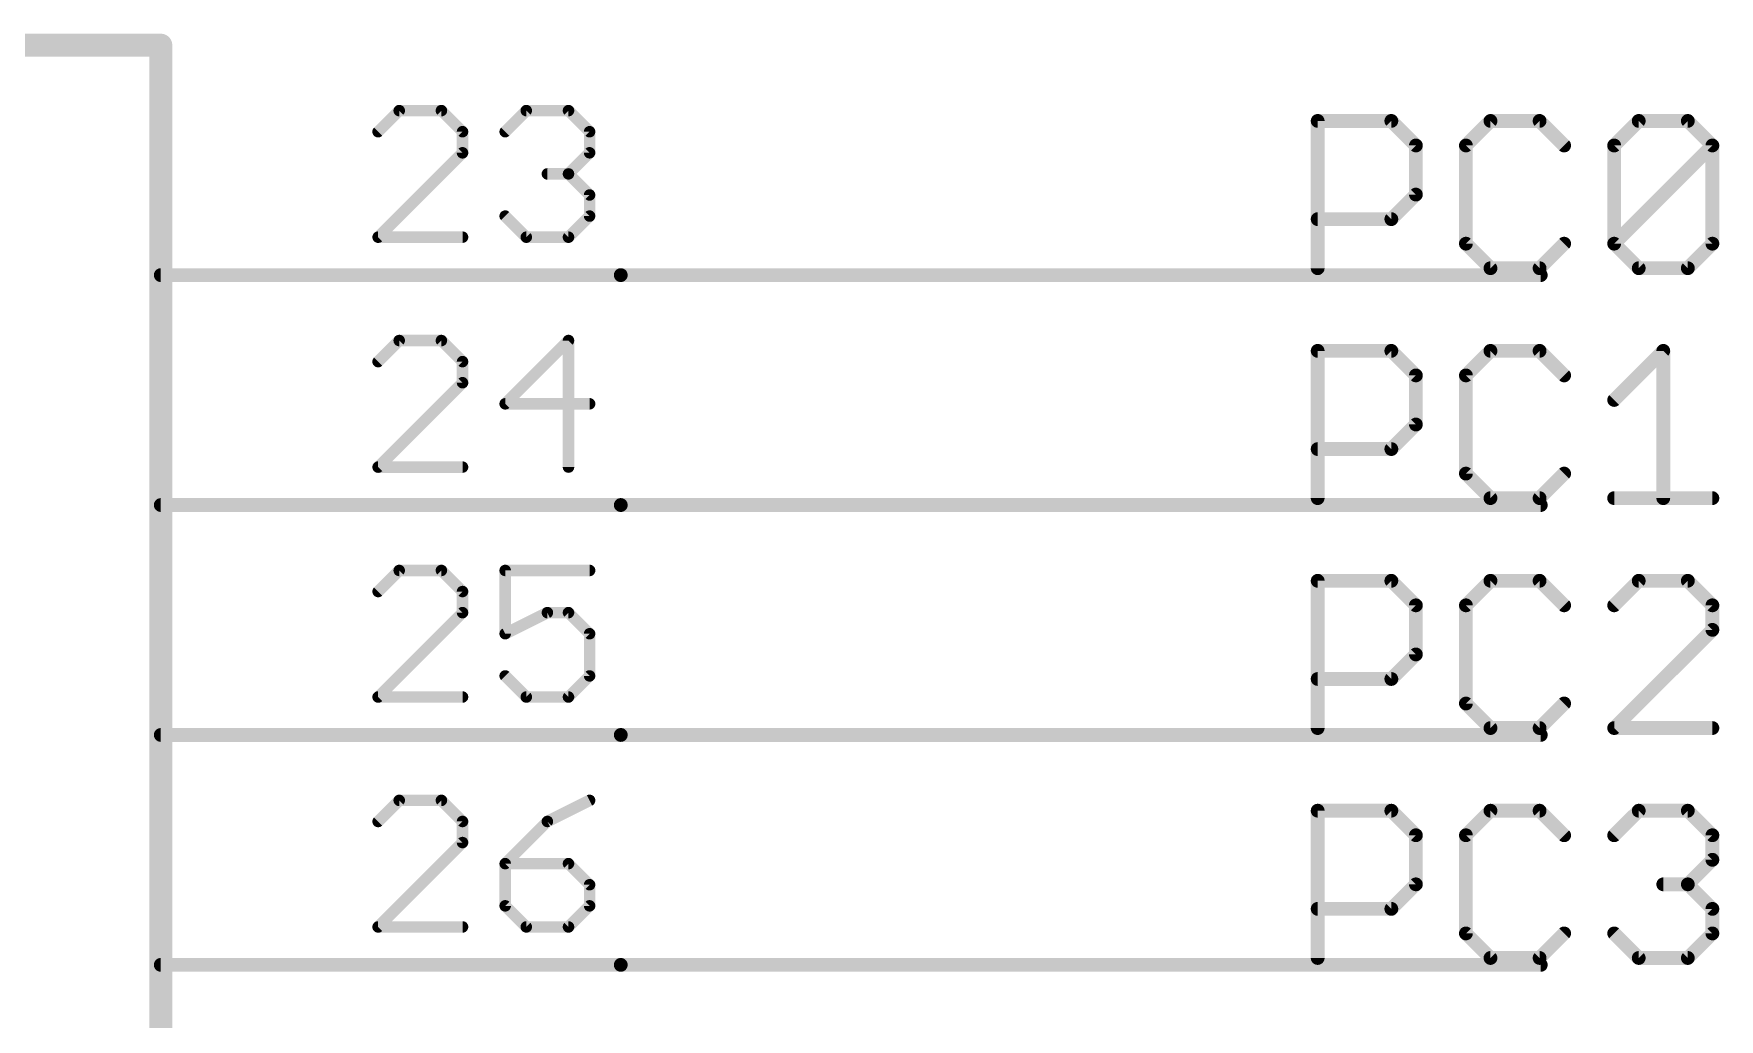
# Model space of a CAD drawing. Extents: x -13 to 211, y -15 to 133.
# Drawn here: x 97.66 to 116.27, y 80.68 to 91.57 of the extents above; entities that cross this region are included whole.
import ezdxf

# ---------------------------------------------------------------- set-up
doc = ezdxf.new("R2010")
doc.units = 0
for name, color, linetype in [('91', 94, 'CONTINUOUS'), ('94', 14, 'CONTINUOUS'), ('95', 251, 'CONTINUOUS')]:
    doc.layers.add(name, color=color, linetype=linetype)

msp = doc.modelspace()

# ---------------------------------------------------------------- linework, layer by layer
at = {"layer": '91', "const_width": 0.1524}
for points in [[(104.14, 88.9), (114.3, 88.9)], [(104.14, 86.36), (114.3, 86.36)], [(104.14, 83.82), (114.3, 83.82)], [(104.14, 81.28), (114.3, 81.28)]]:
    msp.add_lwpolyline(points, dxfattribs=at)
at = {"layer": '91', "const_width": 0.0762}
for points in [[(104.14, 88.9381, 1), (104.14, 88.8619)], [(114.3, 88.8619, 1), (114.3, 88.9381)], [(104.14, 86.3981, 1), (104.14, 86.3219)], [(114.3, 86.3219, 1), (114.3, 86.3981)], [(104.14, 83.8581, 1), (104.14, 83.7819)], [(114.3, 83.7819, 1), (114.3, 83.8581)], [(104.14, 81.3181, 1), (104.14, 81.2419)], [(114.3, 81.2419, 1), (114.3, 81.3181)]]:
    msp.add_lwpolyline(points, format="xyb", dxfattribs=at)
at = {"layer": '94'}
for points, const_width in [([(60.96, 91.44), (99.06, 91.44)], 0.254), ([(99.06, 91.44), (99.06, 27.94)], 0.254), ([(104.14, 88.9), (99.06, 88.9)], 0.1524), ([(104.14, 86.36), (99.06, 86.36)], 0.1524), ([(104.14, 83.82), (99.06, 83.82)], 0.1524), ([(104.14, 81.28), (99.06, 81.28)], 0.1524)]:
    msp.add_lwpolyline(points, dxfattribs=dict(at, const_width=const_width))
for points, const_width in [([(99.1235, 91.44, 1), (98.9965, 91.44)], 0.127), ([(99.06, 91.3765, 1), (99.06, 91.5035)], 0.127), ([(99.06, 88.9381, 1), (99.06, 88.8619)], 0.0762), ([(104.14, 88.8619, 1), (104.14, 88.9381)], 0.0762), ([(99.06, 86.3981, 1), (99.06, 86.3219)], 0.0762), ([(104.14, 86.3219, 1), (104.14, 86.3981)], 0.0762), ([(99.06, 83.8581, 1), (99.06, 83.7819)], 0.0762), ([(104.14, 83.7819, 1), (104.14, 83.8581)], 0.0762), ([(99.06, 81.3181, 1), (99.06, 81.2419)], 0.0762), ([(104.14, 81.2419, 1), (104.14, 81.3181)], 0.0762)]:
    msp.add_lwpolyline(points, format="xyb", dxfattribs=dict(at, const_width=const_width))
at = {"layer": '95'}
for points, const_width in [([(101.6933, 90.7173), (101.4603, 90.4843)], 0.127), ([(102.1594, 90.7173), (101.6933, 90.7173)], 0.127), ([(102.3924, 90.4843), (102.1594, 90.7173)], 0.127), ([(102.8636, 90.4843), (103.0966, 90.7173)], 0.127), ([(103.0966, 90.7173), (103.5627, 90.7173)], 0.127), ([(103.5627, 90.7173), (103.7957, 90.4843)], 0.127), ([(111.8362, 88.9762), (111.8362, 90.6032)], 0.1524), ([(111.8362, 90.6032), (112.6497, 90.6032)], 0.1524), ([(112.6497, 90.6032), (112.9209, 90.332)], 0.1524), ([(113.7445, 90.6032), (113.4734, 90.332)], 0.1524), ([(114.2869, 90.6032), (113.7445, 90.6032)], 0.1524), ([(114.558, 90.332), (114.2869, 90.6032)], 0.1524), ([(115.1105, 90.332), (115.3817, 90.6032)], 0.1524), ([(115.3817, 90.6032), (115.924, 90.6032)], 0.1524), ([(115.924, 90.6032), (116.1952, 90.332)], 0.1524), ([(102.3924, 90.2512), (102.3924, 90.4843)], 0.127), ([(103.7957, 90.4843), (103.7957, 90.2512)], 0.127), ([(101.4603, 89.3191), (102.3924, 90.2512)], 0.127), ([(103.7957, 90.2512), (103.5627, 90.0182)], 0.127), ([(112.9209, 90.332), (112.9209, 89.7897)], 0.1524), ([(113.4734, 90.332), (113.4734, 89.2474)], 0.1524), ([(115.1105, 89.2474), (115.1105, 90.332)], 0.1524), ([(115.1105, 89.2474), (116.1952, 90.332)], 0.1524), ([(116.1952, 90.332), (116.1952, 89.2474)], 0.1524), ([(103.5627, 90.0182), (103.3296, 90.0182)], 0.127), ([(103.5627, 90.0182), (103.7957, 89.7852)], 0.127), ([(103.7957, 89.7852), (103.7957, 89.5521)], 0.127), ([(112.9209, 89.7897), (112.6497, 89.5185)], 0.1524), ([(103.0966, 89.3191), (102.8636, 89.5521)], 0.127), ([(103.7957, 89.5521), (103.5627, 89.3191)], 0.127), ([(112.6497, 89.5185), (111.8362, 89.5185)], 0.1524), ([(102.3924, 89.3191), (101.4603, 89.3191)], 0.127), ([(103.5627, 89.3191), (103.0966, 89.3191)], 0.127), ([(113.4734, 89.2474), (113.7445, 88.9762)], 0.1524), ([(114.2869, 88.9762), (114.558, 89.2474)], 0.1524), ([(115.3817, 88.9762), (115.1105, 89.2474)], 0.1524), ([(116.1952, 89.2474), (115.924, 88.9762)], 0.1524), ([(113.7445, 88.9762), (114.2869, 88.9762)], 0.1524), ([(115.924, 88.9762), (115.3817, 88.9762)], 0.1524), ([(101.6933, 88.1773), (101.4603, 87.9443)], 0.127), ([(102.1594, 88.1773), (101.6933, 88.1773)], 0.127), ([(102.3924, 87.9443), (102.1594, 88.1773)], 0.127), ([(103.5627, 88.1773), (102.8636, 87.4782)], 0.127), ([(103.5627, 86.7791), (103.5627, 88.1773)], 0.127), ([(111.8362, 86.4362), (111.8362, 88.0632)], 0.1524), ([(111.8362, 88.0632), (112.6497, 88.0632)], 0.1524), ([(112.6497, 88.0632), (112.9209, 87.792)], 0.1524), ([(113.7445, 88.0632), (113.4734, 87.792)], 0.1524), ([(114.2869, 88.0632), (113.7445, 88.0632)], 0.1524), ([(114.558, 87.792), (114.2869, 88.0632)], 0.1524), ([(115.1105, 87.5209), (115.6528, 88.0632)], 0.1524), ([(115.6528, 88.0632), (115.6528, 86.4362)], 0.1524), ([(102.3924, 87.7112), (102.3924, 87.9443)], 0.127), ([(112.9209, 87.792), (112.9209, 87.2497)], 0.1524), ([(113.4734, 87.792), (113.4734, 86.7074)], 0.1524), ([(101.4603, 86.7791), (102.3924, 87.7112)], 0.127), ([(102.8636, 87.4782), (103.7957, 87.4782)], 0.127), ([(112.9209, 87.2497), (112.6497, 86.9785)], 0.1524), ([(112.6497, 86.9785), (111.8362, 86.9785)], 0.1524), ([(102.3924, 86.7791), (101.4603, 86.7791)], 0.127), ([(113.4734, 86.7074), (113.7445, 86.4362)], 0.1524), ([(114.2869, 86.4362), (114.558, 86.7074)], 0.1524), ([(113.7445, 86.4362), (114.2869, 86.4362)], 0.1524), ([(115.1105, 86.4362), (116.1952, 86.4362)], 0.1524), ([(101.6933, 85.6373), (101.4603, 85.4043)], 0.127), ([(102.1594, 85.6373), (101.6933, 85.6373)], 0.127), ([(102.3924, 85.4043), (102.1594, 85.6373)], 0.127), ([(103.7957, 85.6373), (102.8636, 85.6373)], 0.127), ([(102.8636, 85.6373), (102.8636, 84.9382)], 0.127), ([(102.3924, 85.1712), (102.3924, 85.4043)], 0.127), ([(111.8362, 83.8962), (111.8362, 85.5232)], 0.1524), ([(111.8362, 85.5232), (112.6497, 85.5232)], 0.1524), ([(112.6497, 85.5232), (112.9209, 85.252)], 0.1524), ([(113.7445, 85.5232), (113.4734, 85.252)], 0.1524), ([(114.2869, 85.5232), (113.7445, 85.5232)], 0.1524), ([(114.558, 85.252), (114.2869, 85.5232)], 0.1524), ([(115.3817, 85.5232), (115.1105, 85.252)], 0.1524), ([(115.924, 85.5232), (115.3817, 85.5232)], 0.1524), ([(116.1952, 85.252), (115.924, 85.5232)], 0.1524), ([(112.9209, 85.252), (112.9209, 84.7097)], 0.1524), ([(113.4734, 85.252), (113.4734, 84.1674)], 0.1524), ([(116.1952, 84.9809), (116.1952, 85.252)], 0.1524), ([(101.4603, 84.2391), (102.3924, 85.1712)], 0.127), ([(102.8636, 84.9382), (103.3296, 85.1712)], 0.127), ([(103.3296, 85.1712), (103.5627, 85.1712)], 0.127), ([(103.5627, 85.1712), (103.7957, 84.9382)], 0.127), ([(103.7957, 84.9382), (103.7957, 84.4721)], 0.127), ([(115.1105, 83.8962), (116.1952, 84.9809)], 0.1524), ([(112.9209, 84.7097), (112.6497, 84.4385)], 0.1524), ([(103.0966, 84.2391), (102.8636, 84.4721)], 0.127), ([(103.7957, 84.4721), (103.5627, 84.2391)], 0.127), ([(112.6497, 84.4385), (111.8362, 84.4385)], 0.1524), ([(102.3924, 84.2391), (101.4603, 84.2391)], 0.127), ([(103.5627, 84.2391), (103.0966, 84.2391)], 0.127), ([(113.4734, 84.1674), (113.7445, 83.8962)], 0.1524), ([(114.2869, 83.8962), (114.558, 84.1674)], 0.1524), ([(113.7445, 83.8962), (114.2869, 83.8962)], 0.1524), ([(116.1952, 83.8962), (115.1105, 83.8962)], 0.1524), ([(101.6933, 83.0973), (101.4603, 82.8643)], 0.127), ([(102.1594, 83.0973), (101.6933, 83.0973)], 0.127), ([(102.3924, 82.8643), (102.1594, 83.0973)], 0.127), ([(103.7957, 83.0973), (103.3296, 82.8643)], 0.127), ([(111.8362, 81.3562), (111.8362, 82.9832)], 0.1524), ([(111.8362, 82.9832), (112.6497, 82.9832)], 0.1524), ([(112.6497, 82.9832), (112.9209, 82.712)], 0.1524), ([(113.7445, 82.9832), (113.4734, 82.712)], 0.1524), ([(114.2869, 82.9832), (113.7445, 82.9832)], 0.1524), ([(114.558, 82.712), (114.2869, 82.9832)], 0.1524), ([(115.1105, 82.712), (115.3817, 82.9832)], 0.1524), ([(115.3817, 82.9832), (115.924, 82.9832)], 0.1524), ([(115.924, 82.9832), (116.1952, 82.712)], 0.1524), ([(102.3924, 82.6312), (102.3924, 82.8643)], 0.127), ([(103.3296, 82.8643), (102.8636, 82.3982)], 0.127), ([(101.4603, 81.6991), (102.3924, 82.6312)], 0.127), ([(112.9209, 82.712), (112.9209, 82.1697)], 0.1524), ([(113.4734, 82.712), (113.4734, 81.6274)], 0.1524), ([(116.1952, 82.712), (116.1952, 82.4409)], 0.1524), ([(116.1952, 82.4409), (115.924, 82.1697)], 0.1524), ([(102.8636, 82.3982), (102.8636, 81.9321)], 0.127), ([(103.5627, 82.3982), (102.8636, 82.3982)], 0.127), ([(103.7957, 82.1652), (103.5627, 82.3982)], 0.127), ([(103.7957, 81.9321), (103.7957, 82.1652)], 0.127), ([(112.9209, 82.1697), (112.6497, 81.8985)], 0.1524), ([(115.924, 82.1697), (115.6528, 82.1697)], 0.1524), ([(115.924, 82.1697), (116.1952, 81.8985)], 0.1524), ([(102.8636, 81.9321), (103.0966, 81.6991)], 0.127), ([(103.5627, 81.6991), (103.7957, 81.9321)], 0.127), ([(112.6497, 81.8985), (111.8362, 81.8985)], 0.1524), ([(116.1952, 81.8985), (116.1952, 81.6274)], 0.1524), ([(102.3924, 81.6991), (101.4603, 81.6991)], 0.127), ([(103.0966, 81.6991), (103.5627, 81.6991)], 0.127), ([(113.4734, 81.6274), (113.7445, 81.3562)], 0.1524), ([(114.2869, 81.3562), (114.558, 81.6274)], 0.1524), ([(115.3817, 81.3562), (115.1105, 81.6274)], 0.1524), ([(116.1952, 81.6274), (115.924, 81.3562)], 0.1524), ([(113.7445, 81.3562), (114.2869, 81.3562)], 0.1524), ([(115.924, 81.3562), (115.3817, 81.3562)], 0.1524)]:
    msp.add_lwpolyline(points, dxfattribs=dict(at, const_width=const_width))
for points, const_width in [([(101.6933, 90.749, 1), (101.6933, 90.6855)], 0.0635), ([(101.7158, 90.6948, 1), (101.6709, 90.7397)], 0.0635), ([(102.1818, 90.7397, 1), (102.1369, 90.6948)], 0.0635), ([(102.1594, 90.6855, 1), (102.1594, 90.749)], 0.0635), ([(103.0966, 90.749, 1), (103.0966, 90.6855)], 0.0635), ([(103.1191, 90.6948, 1), (103.0742, 90.7397)], 0.0635), ([(103.5851, 90.7397, 1), (103.5402, 90.6948)], 0.0635), ([(103.5627, 90.6855, 1), (103.5627, 90.749)], 0.0635), ([(111.8743, 90.6032, 1), (111.7981, 90.6032)], 0.0762), ([(111.8362, 90.6413, 1), (111.8362, 90.5651)], 0.0762), ([(112.6766, 90.6301, 1), (112.6228, 90.5762)], 0.0762), ([(112.6497, 90.5651, 1), (112.6497, 90.6413)], 0.0762), ([(113.7445, 90.6413, 1), (113.7445, 90.5651)], 0.0762), ([(113.7715, 90.5762, 1), (113.7176, 90.6301)], 0.0762), ([(114.3138, 90.6301, 1), (114.2599, 90.5762)], 0.0762), ([(114.2869, 90.5651, 1), (114.2869, 90.6413)], 0.0762), ([(115.3817, 90.6413, 1), (115.3817, 90.5651)], 0.0762), ([(115.4086, 90.5762, 1), (115.3547, 90.6301)], 0.0762), ([(115.9509, 90.6301, 1), (115.8971, 90.5762)], 0.0762), ([(115.924, 90.5651, 1), (115.924, 90.6413)], 0.0762), ([(101.4378, 90.5067, 1), (101.4828, 90.4618)], 0.0635), ([(102.4242, 90.4843, 1), (102.3607, 90.4843)], 0.0635), ([(102.37, 90.4618, 1), (102.4149, 90.5067)], 0.0635), ([(102.8411, 90.5067, 1), (102.886, 90.4618)], 0.0635), ([(103.8275, 90.4843, 1), (103.764, 90.4843)], 0.0635), ([(103.7733, 90.4618, 1), (103.8182, 90.5067)], 0.0635), ([(102.3607, 90.2512, 1), (102.4242, 90.2512)], 0.0635), ([(102.4149, 90.2288, 1), (102.37, 90.2737)], 0.0635), ([(103.764, 90.2512, 1), (103.8275, 90.2512)], 0.0635), ([(103.8182, 90.2288, 1), (103.7733, 90.2737)], 0.0635), ([(112.959, 90.332, 1), (112.8828, 90.332)], 0.0762), ([(112.8939, 90.3051, 1), (112.9478, 90.359)], 0.0762), ([(113.4464, 90.359, 1), (113.5003, 90.3051)], 0.0762), ([(113.5115, 90.332, 1), (113.4353, 90.332)], 0.0762), ([(114.5311, 90.3051, 1), (114.585, 90.359)], 0.0762), ([(115.1486, 90.332, 1), (115.0724, 90.332)], 0.0762), ([(115.0836, 90.359, 1), (115.1375, 90.3051)], 0.0762), ([(116.2333, 90.332, 1), (116.1571, 90.332)], 0.0762), ([(116.2221, 90.3051, 1), (116.1682, 90.359)], 0.0762), ([(116.1682, 90.3051, 1), (116.2221, 90.359)], 0.0762), ([(103.3296, 90.0499, 1), (103.3296, 89.9864)], 0.0635), ([(103.5851, 90.0406, 1), (103.5402, 89.9957)], 0.0635), ([(103.5402, 90.0406, 1), (103.5851, 89.9957)], 0.0635), ([(103.5627, 89.9864, 1), (103.5627, 90.0499)], 0.0635), ([(103.8275, 89.7852, 1), (103.764, 89.7852)], 0.0635), ([(103.7733, 89.7627, 1), (103.8182, 89.8076)], 0.0635), ([(112.8828, 89.7897, 1), (112.959, 89.7897)], 0.0762), ([(112.9478, 89.7628, 1), (112.8939, 89.8166)], 0.0762), ([(102.886, 89.5746, 1), (102.8411, 89.5297)], 0.0635), ([(103.764, 89.5521, 1), (103.8275, 89.5521)], 0.0635), ([(103.8182, 89.5297, 1), (103.7733, 89.5746)], 0.0635), ([(111.8362, 89.5566, 1), (111.8362, 89.4804)], 0.0762), ([(112.6228, 89.5455, 1), (112.6766, 89.4916)], 0.0762), ([(112.6497, 89.4804, 1), (112.6497, 89.5566)], 0.0762), ([(101.4378, 89.3416, 1), (101.4828, 89.2966)], 0.0635), ([(101.4603, 89.3509, 1), (101.4603, 89.2874)], 0.0635), ([(102.3924, 89.2874, 1), (102.3924, 89.3509)], 0.0635), ([(103.0966, 89.3509, 1), (103.0966, 89.2874)], 0.0635), ([(103.0742, 89.2966, 1), (103.1191, 89.3416)], 0.0635), ([(103.5402, 89.3416, 1), (103.5851, 89.2966)], 0.0635), ([(103.5627, 89.2874, 1), (103.5627, 89.3509)], 0.0635), ([(113.5003, 89.2743, 1), (113.4464, 89.2204)], 0.0762), ([(113.4353, 89.2474, 1), (113.5115, 89.2474)], 0.0762), ([(114.585, 89.2204, 1), (114.5311, 89.2743)], 0.0762), ([(115.1375, 89.2743, 1), (115.0836, 89.2204)], 0.0762), ([(115.0836, 89.2743, 1), (115.1375, 89.2204)], 0.0762), ([(115.0724, 89.2474, 1), (115.1486, 89.2474)], 0.0762), ([(116.1571, 89.2474, 1), (116.2333, 89.2474)], 0.0762), ([(116.2221, 89.2204, 1), (116.1682, 89.2743)], 0.0762), ([(111.7981, 88.9762, 1), (111.8743, 88.9762)], 0.0762), ([(113.7445, 89.0143, 1), (113.7445, 88.9381)], 0.0762), ([(113.7176, 88.9493, 1), (113.7715, 89.0031)], 0.0762), ([(114.2599, 89.0031, 1), (114.3138, 88.9493)], 0.0762), ([(114.2869, 88.9381, 1), (114.2869, 89.0143)], 0.0762), ([(115.3817, 89.0143, 1), (115.3817, 88.9381)], 0.0762), ([(115.3547, 88.9493, 1), (115.4086, 89.0031)], 0.0762), ([(115.8971, 89.0031, 1), (115.9509, 88.9493)], 0.0762), ([(115.924, 88.9381, 1), (115.924, 89.0143)], 0.0762), ([(101.6933, 88.209, 1), (101.6933, 88.1455)], 0.0635), ([(101.7158, 88.1548, 1), (101.6709, 88.1997)], 0.0635), ([(102.1818, 88.1997, 1), (102.1369, 88.1548)], 0.0635), ([(102.1594, 88.1455, 1), (102.1594, 88.209)], 0.0635), ([(103.5944, 88.1773, 1), (103.5309, 88.1773)], 0.0635), ([(103.5851, 88.1548, 1), (103.5402, 88.1997)], 0.0635), ([(111.8743, 88.0632, 1), (111.7981, 88.0632)], 0.0762), ([(111.8362, 88.1013, 1), (111.8362, 88.0251)], 0.0762), ([(112.6766, 88.0901, 1), (112.6228, 88.0362)], 0.0762), ([(112.6497, 88.0251, 1), (112.6497, 88.1013)], 0.0762), ([(113.7445, 88.1013, 1), (113.7445, 88.0251)], 0.0762), ([(113.7715, 88.0362, 1), (113.7176, 88.0901)], 0.0762), ([(114.3138, 88.0901, 1), (114.2599, 88.0362)], 0.0762), ([(114.2869, 88.0251, 1), (114.2869, 88.1013)], 0.0762), ([(115.6909, 88.0632, 1), (115.6147, 88.0632)], 0.0762), ([(115.6798, 88.0362, 1), (115.6259, 88.0901)], 0.0762), ([(101.4378, 87.9667, 1), (101.4828, 87.9218)], 0.0635), ([(102.4242, 87.9443, 1), (102.3607, 87.9443)], 0.0635), ([(102.37, 87.9218, 1), (102.4149, 87.9667)], 0.0635), ([(112.959, 87.792, 1), (112.8828, 87.792)], 0.0762), ([(113.5115, 87.792, 1), (113.4353, 87.792)], 0.0762), ([(102.3607, 87.7112, 1), (102.4242, 87.7112)], 0.0635), ([(102.4149, 87.6888, 1), (102.37, 87.7337)], 0.0635), ([(112.8939, 87.7651, 1), (112.9478, 87.819)], 0.0762), ([(113.4464, 87.819, 1), (113.5003, 87.7651)], 0.0762), ([(114.5311, 87.7651, 1), (114.585, 87.819)], 0.0762), ([(102.8636, 87.5099, 1), (102.8636, 87.4464)], 0.0635), ([(102.8411, 87.5006, 1), (102.886, 87.4557)], 0.0635), ([(103.7957, 87.4464, 1), (103.7957, 87.5099)], 0.0635), ([(115.0836, 87.5478, 1), (115.1375, 87.4939)], 0.0762), ([(112.9478, 87.2228, 1), (112.8939, 87.2766)], 0.0762), ([(112.8828, 87.2497, 1), (112.959, 87.2497)], 0.0762), ([(111.8362, 87.0166, 1), (111.8362, 86.9404)], 0.0762), ([(112.6228, 87.0055, 1), (112.6766, 86.9516)], 0.0762), ([(112.6497, 86.9404, 1), (112.6497, 87.0166)], 0.0762), ([(101.4603, 86.8109, 1), (101.4603, 86.7473)], 0.0635), ([(101.4378, 86.8016, 1), (101.4828, 86.7566)], 0.0635), ([(102.3924, 86.7473, 1), (102.3924, 86.8109)], 0.0635), ([(103.5309, 86.7791, 1), (103.5944, 86.7791)], 0.0635), ([(113.5003, 86.7343, 1), (113.4464, 86.6804)], 0.0762), ([(113.4353, 86.7074, 1), (113.5115, 86.7074)], 0.0762), ([(114.585, 86.6804, 1), (114.5311, 86.7343)], 0.0762), ([(111.7981, 86.4362, 1), (111.8743, 86.4362)], 0.0762), ([(113.7445, 86.4743, 1), (113.7445, 86.3981)], 0.0762), ([(113.7176, 86.4093, 1), (113.7715, 86.4631)], 0.0762), ([(114.2599, 86.4631, 1), (114.3138, 86.4093)], 0.0762), ([(114.2869, 86.3981, 1), (114.2869, 86.4743)], 0.0762), ([(115.1105, 86.4743, 1), (115.1105, 86.3981)], 0.0762), ([(115.6147, 86.4362, 1), (115.6909, 86.4362)], 0.0762), ([(116.1952, 86.3981, 1), (116.1952, 86.4743)], 0.0762), ([(101.6933, 85.669, 1), (101.6933, 85.6055)], 0.0635), ([(101.7158, 85.6148, 1), (101.6709, 85.6597)], 0.0635), ([(102.1818, 85.6597, 1), (102.1369, 85.6148)], 0.0635), ([(102.1594, 85.6055, 1), (102.1594, 85.669)], 0.0635), ([(102.8953, 85.6373, 1), (102.8318, 85.6373)], 0.0635), ([(102.8636, 85.669, 1), (102.8636, 85.6055)], 0.0635), ([(103.7957, 85.6055, 1), (103.7957, 85.669)], 0.0635), ([(101.4378, 85.4267, 1), (101.4828, 85.3818)], 0.0635), ([(102.4242, 85.4043, 1), (102.3607, 85.4043)], 0.0635), ([(102.37, 85.3818, 1), (102.4149, 85.4267)], 0.0635), ([(111.8743, 85.5232, 1), (111.7981, 85.5232)], 0.0762), ([(111.8362, 85.5613, 1), (111.8362, 85.4851)], 0.0762), ([(112.6766, 85.5501, 1), (112.6228, 85.4962)], 0.0762), ([(112.6497, 85.4851, 1), (112.6497, 85.5613)], 0.0762), ([(113.7445, 85.5613, 1), (113.7445, 85.4851)], 0.0762), ([(113.7715, 85.4962, 1), (113.7176, 85.5501)], 0.0762), ([(114.3138, 85.5501, 1), (114.2599, 85.4962)], 0.0762), ([(114.2869, 85.4851, 1), (114.2869, 85.5613)], 0.0762), ([(115.3817, 85.5613, 1), (115.3817, 85.4851)], 0.0762), ([(115.4086, 85.4962, 1), (115.3547, 85.5501)], 0.0762), ([(115.9509, 85.5501, 1), (115.8971, 85.4962)], 0.0762), ([(115.924, 85.4851, 1), (115.924, 85.5613)], 0.0762), ([(112.959, 85.252, 1), (112.8828, 85.252)], 0.0762), ([(112.8939, 85.2251, 1), (112.9478, 85.279)], 0.0762), ([(113.4464, 85.279, 1), (113.5003, 85.2251)], 0.0762), ([(113.5115, 85.252, 1), (113.4353, 85.252)], 0.0762), ([(114.5311, 85.2251, 1), (114.585, 85.279)], 0.0762), ([(115.0836, 85.279, 1), (115.1375, 85.2251)], 0.0762), ([(116.2333, 85.252, 1), (116.1571, 85.252)], 0.0762), ([(116.1682, 85.2251, 1), (116.2221, 85.279)], 0.0762), ([(102.3607, 85.1712, 1), (102.4242, 85.1712)], 0.0635), ([(102.4149, 85.1488, 1), (102.37, 85.1937)], 0.0635), ([(103.3296, 85.203, 1), (103.3296, 85.1395)], 0.0635), ([(103.3438, 85.1428, 1), (103.3154, 85.1996)], 0.0635), ([(103.5851, 85.1937, 1), (103.5402, 85.1488)], 0.0635), ([(103.5627, 85.1395, 1), (103.5627, 85.203)], 0.0635), ([(102.8318, 84.9382, 1), (102.8953, 84.9382)], 0.0635), ([(102.8494, 84.9666, 1), (102.8778, 84.9098)], 0.0635), ([(103.8275, 84.9382, 1), (103.764, 84.9382)], 0.0635), ([(103.7733, 84.9157, 1), (103.8182, 84.9606)], 0.0635), ([(116.1571, 84.9809, 1), (116.2333, 84.9809)], 0.0762), ([(116.2221, 84.9539, 1), (116.1682, 85.0078)], 0.0762), ([(112.8828, 84.7097, 1), (112.959, 84.7097)], 0.0762), ([(112.9478, 84.6828, 1), (112.8939, 84.7366)], 0.0762), ([(102.886, 84.4946, 1), (102.8411, 84.4497)], 0.0635), ([(103.8182, 84.4497, 1), (103.7733, 84.4946)], 0.0635), ([(111.8362, 84.4766, 1), (111.8362, 84.4004)], 0.0762), ([(112.6497, 84.4004, 1), (112.6497, 84.4766)], 0.0762), ([(103.764, 84.4721, 1), (103.8275, 84.4721)], 0.0635), ([(112.6228, 84.4655, 1), (112.6766, 84.4116)], 0.0762), ([(101.4378, 84.2616, 1), (101.4828, 84.2166)], 0.0635), ([(101.4603, 84.2709, 1), (101.4603, 84.2074)], 0.0635), ([(102.3924, 84.2074, 1), (102.3924, 84.2709)], 0.0635), ([(103.0966, 84.2709, 1), (103.0966, 84.2074)], 0.0635), ([(103.0742, 84.2166, 1), (103.1191, 84.2616)], 0.0635), ([(103.5402, 84.2616, 1), (103.5851, 84.2166)], 0.0635), ([(103.5627, 84.2074, 1), (103.5627, 84.2709)], 0.0635), ([(113.5003, 84.1943, 1), (113.4464, 84.1404)], 0.0762), ([(113.4353, 84.1674, 1), (113.5115, 84.1674)], 0.0762), ([(114.585, 84.1404, 1), (114.5311, 84.1943)], 0.0762), ([(113.7445, 83.9343, 1), (113.7445, 83.8581)], 0.0762), ([(113.7176, 83.8693, 1), (113.7715, 83.9231)], 0.0762), ([(114.2599, 83.9231, 1), (114.3138, 83.8693)], 0.0762), ([(114.2869, 83.8581, 1), (114.2869, 83.9343)], 0.0762), ([(115.1105, 83.9343, 1), (115.1105, 83.8581)], 0.0762), ([(115.0836, 83.9231, 1), (115.1375, 83.8693)], 0.0762), ([(116.1952, 83.8581, 1), (116.1952, 83.9343)], 0.0762), ([(111.7981, 83.8962, 1), (111.8743, 83.8962)], 0.0762), ([(101.6933, 83.129, 1), (101.6933, 83.0655)], 0.0635), ([(101.7158, 83.0748, 1), (101.6709, 83.1197)], 0.0635), ([(102.1818, 83.1197, 1), (102.1369, 83.0748)], 0.0635), ([(102.1594, 83.0655, 1), (102.1594, 83.129)], 0.0635), ([(103.8099, 83.0689, 1), (103.7815, 83.1257)], 0.0635), ([(111.8743, 82.9832, 1), (111.7981, 82.9832)], 0.0762), ([(111.8362, 83.0213, 1), (111.8362, 82.9451)], 0.0762), ([(112.6766, 83.0101, 1), (112.6228, 82.9562)], 0.0762), ([(112.6497, 82.9451, 1), (112.6497, 83.0213)], 0.0762), ([(113.7445, 83.0213, 1), (113.7445, 82.9451)], 0.0762), ([(113.7715, 82.9562, 1), (113.7176, 83.0101)], 0.0762), ([(114.3138, 83.0101, 1), (114.2599, 82.9562)], 0.0762), ([(114.2869, 82.9451, 1), (114.2869, 83.0213)], 0.0762), ([(115.3817, 83.0213, 1), (115.3817, 82.9451)], 0.0762), ([(115.4086, 82.9562, 1), (115.3547, 83.0101)], 0.0762), ([(115.9509, 83.0101, 1), (115.8971, 82.9562)], 0.0762), ([(115.924, 82.9451, 1), (115.924, 83.0213)], 0.0762), ([(101.4378, 82.8867, 1), (101.4828, 82.8418)], 0.0635), ([(102.4242, 82.8643, 1), (102.3607, 82.8643)], 0.0635), ([(102.37, 82.8418, 1), (102.4149, 82.8867)], 0.0635), ([(103.3154, 82.8927, 1), (103.3438, 82.8359)], 0.0635), ([(103.3521, 82.8418, 1), (103.3072, 82.8867)], 0.0635), ([(102.3607, 82.6312, 1), (102.4242, 82.6312)], 0.0635), ([(102.4149, 82.6088, 1), (102.37, 82.6537)], 0.0635), ([(112.959, 82.712, 1), (112.8828, 82.712)], 0.0762), ([(112.8939, 82.6851, 1), (112.9478, 82.739)], 0.0762), ([(113.4464, 82.739, 1), (113.5003, 82.6851)], 0.0762), ([(113.5115, 82.712, 1), (113.4353, 82.712)], 0.0762), ([(114.5311, 82.6851, 1), (114.585, 82.739)], 0.0762), ([(115.0836, 82.739, 1), (115.1375, 82.6851)], 0.0762), ([(116.2333, 82.712, 1), (116.1571, 82.712)], 0.0762), ([(116.1682, 82.6851, 1), (116.2221, 82.739)], 0.0762), ([(116.1571, 82.4409, 1), (116.2333, 82.4409)], 0.0762), ([(116.2221, 82.4139, 1), (116.1682, 82.4678)], 0.0762), ([(102.8953, 82.3982, 1), (102.8318, 82.3982)], 0.0635), ([(102.8636, 82.4299, 1), (102.8636, 82.3664)], 0.0635), ([(102.8411, 82.4206, 1), (102.886, 82.3757)], 0.0635), ([(103.5851, 82.4206, 1), (103.5402, 82.3757)], 0.0635), ([(103.5627, 82.3664, 1), (103.5627, 82.4299)], 0.0635), ([(103.8275, 82.1652, 1), (103.764, 82.1652)], 0.0635), ([(103.7733, 82.1427, 1), (103.8182, 82.1876)], 0.0635), ([(112.8828, 82.1697, 1), (112.959, 82.1697)], 0.0762), ([(112.9478, 82.1428, 1), (112.8939, 82.1966)], 0.0762), ([(115.6528, 82.2078, 1), (115.6528, 82.1316)], 0.0762), ([(115.9509, 82.1966, 1), (115.8971, 82.1428)], 0.0762), ([(115.8971, 82.1966, 1), (115.9509, 82.1428)], 0.0762), ([(115.924, 82.1316, 1), (115.924, 82.2078)], 0.0762), ([(102.8318, 81.9321, 1), (102.8953, 81.9321)], 0.0635), ([(102.886, 81.9546, 1), (102.8411, 81.9097)], 0.0635), ([(103.764, 81.9321, 1), (103.8275, 81.9321)], 0.0635), ([(103.8182, 81.9097, 1), (103.7733, 81.9546)], 0.0635), ([(111.8362, 81.9366, 1), (111.8362, 81.8604)], 0.0762), ([(112.6228, 81.9255, 1), (112.6766, 81.8716)], 0.0762), ([(112.6497, 81.8604, 1), (112.6497, 81.9366)], 0.0762), ([(116.2333, 81.8985, 1), (116.1571, 81.8985)], 0.0762), ([(116.1682, 81.8716, 1), (116.2221, 81.9255)], 0.0762), ([(101.4603, 81.7309, 1), (101.4603, 81.6673)], 0.0635), ([(101.4378, 81.7216, 1), (101.4828, 81.6766)], 0.0635), ([(102.3924, 81.6673, 1), (102.3924, 81.7309)], 0.0635), ([(103.0966, 81.7309, 1), (103.0966, 81.6673)], 0.0635), ([(103.0742, 81.6766, 1), (103.1191, 81.7216)], 0.0635), ([(103.5402, 81.7216, 1), (103.5851, 81.6766)], 0.0635), ([(103.5627, 81.6673, 1), (103.5627, 81.7309)], 0.0635), ([(113.5003, 81.6543, 1), (113.4464, 81.6004)], 0.0762), ([(113.4353, 81.6274, 1), (113.5115, 81.6274)], 0.0762), ([(114.585, 81.6004, 1), (114.5311, 81.6543)], 0.0762), ([(115.1375, 81.6543, 1), (115.0836, 81.6004)], 0.0762), ([(116.1571, 81.6274, 1), (116.2333, 81.6274)], 0.0762), ([(116.2221, 81.6004, 1), (116.1682, 81.6543)], 0.0762), ([(111.7981, 81.3562, 1), (111.8743, 81.3562)], 0.0762), ([(113.7445, 81.3943, 1), (113.7445, 81.3181)], 0.0762), ([(113.7176, 81.3293, 1), (113.7715, 81.3831)], 0.0762), ([(114.2599, 81.3831, 1), (114.3138, 81.3293)], 0.0762), ([(114.2869, 81.3181, 1), (114.2869, 81.3943)], 0.0762), ([(115.3817, 81.3943, 1), (115.3817, 81.3181)], 0.0762), ([(115.3547, 81.3293, 1), (115.4086, 81.3831)], 0.0762), ([(115.8971, 81.3831, 1), (115.9509, 81.3293)], 0.0762), ([(115.924, 81.3181, 1), (115.924, 81.3943)], 0.0762)]:
    msp.add_lwpolyline(points, format="xyb", dxfattribs=dict(at, const_width=const_width))

doc.saveas('drawing.dxf')
